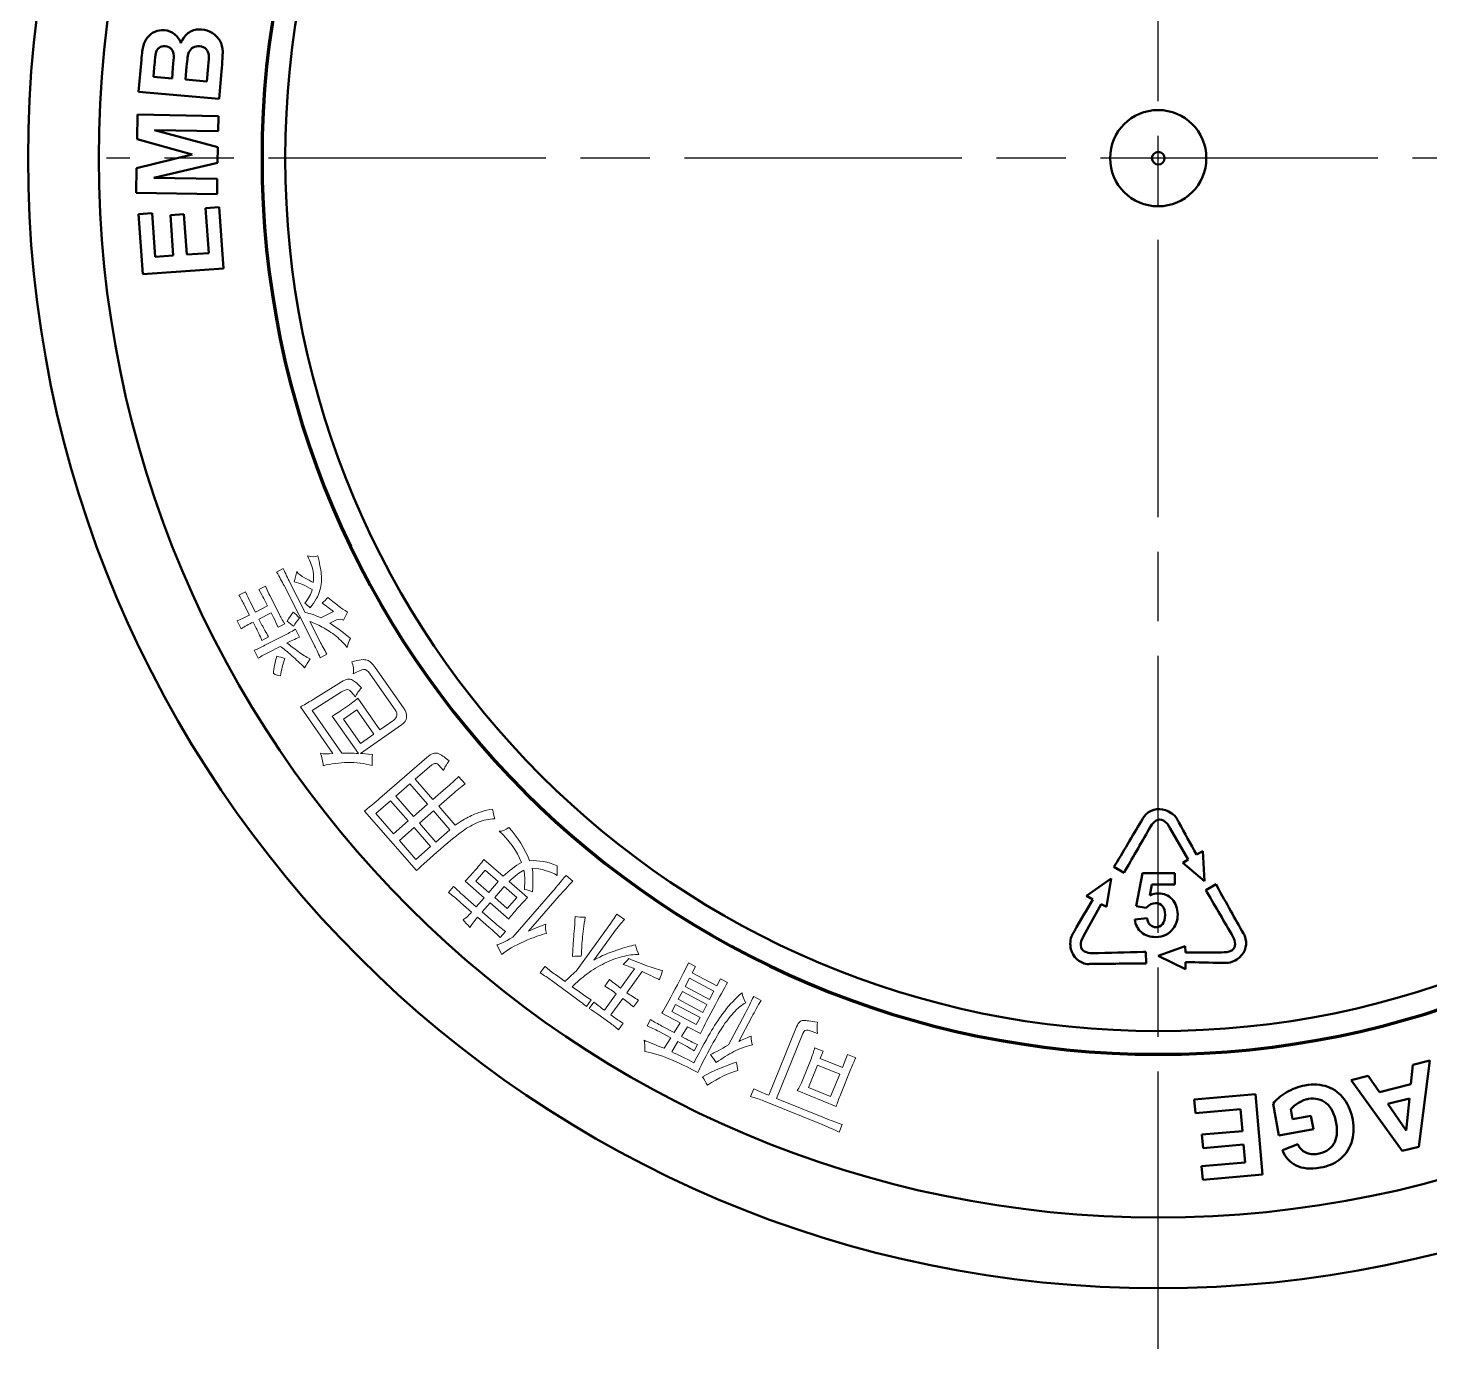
# Model space of a CAD drawing. Extents: x 0 to 822, y 0 to 581.
# Drawn here: x 588.1 to 709.4, y 276.5 to 390.8 of the extents above; entities that cross this region are included whole.
import ezdxf

# ---------------------------------------------------------------- set-up
doc = ezdxf.new("R2010")
doc.units = 0
doc.header["$LTSCALE"] = 2
doc.linetypes.add('AM_ISO08W050', pattern=[18, 12, -1.5, 3, -1.5])
doc.layers.add('AM_0', color=7, linetype='CONTINUOUS', lineweight=50)
doc.layers.add('AM_7', color=4, linetype='AM_ISO08W050', lineweight=25)

msp = doc.modelspace()

# ---------------------------------------------------------------- linework, layer by layer
at = {"layer": 'AM_0'}
for radius in [97.8, 91.675]:
    msp.add_circle((685.884, 379.557), radius, dxfattribs=at)
for major_axis, ratio, start_param, end_param in [((75.544, 0), 0.9999764, 4.712389, 10.9955743), ((-4.164, 0), 0.9999679, 3.1415927, 9.424778), ((-0.547, 0), 0.9999679, 3.1415927, 9.424778)]:
    msp.add_ellipse((685.884, 379.557), major_axis=major_axis, ratio=ratio, start_param=start_param, end_param=end_param, dxfattribs=at)
at = {"layer": 'AM_0', "color": 7, "lineweight": 70}
msp.add_open_spline([(685.884, 457.109), (728.709, 457.109), (763.438, 422.381), (763.438, 379.557), (763.438, 379.557), (763.438, 336.734), (728.709, 302.005), (685.884, 302.005), (685.884, 302.005), (643.06, 302.005), (608.331, 336.734), (608.331, 379.557), (608.331, 379.557), (608.331, 422.381), (643.06, 457.109), (685.884, 457.109)], degree=3, knots=[0, 0, 0, 0, 0.25, 0.25, 0.25, 0.25, 0.5, 0.5, 0.5, 0.5, 0.75, 0.75, 0.75, 0.75, 1, 1, 1, 1], dxfattribs=at)
at = {"layer": 'AM_0', "color": 7}
for points in [[(599.05, 390.492), (599.304, 390.614), (599.583, 390.661), (599.883, 390.635)], [(602.027, 390.447), (602.346, 390.65), (602.706, 390.733), (603.109, 390.698)], [(603.109, 390.698), (603.426, 390.67), (603.728, 390.57), (604.015, 390.396)], [(598.069, 389.307), (598.138, 389.574), (598.255, 389.807), (598.42, 390.009)], [(598.42, 390.009), (598.585, 390.21), (598.794, 390.371), (599.05, 390.492)], [(599.883, 390.635), (600.209, 390.606), (600.502, 390.492), (600.759, 390.293)], [(600.759, 390.293), (601.017, 390.093), (601.2, 389.836), (601.31, 389.524)], [(601.31, 389.524), (601.471, 389.937), (601.71, 390.246), (602.027, 390.447)], [(604.015, 390.396), (604.301, 390.222), (604.523, 390), (604.68, 389.73)], [(604.68, 389.73), (604.836, 389.459), (604.919, 389.135), (604.928, 388.756)], [(597.891, 388.078), (597.94, 388.63), (597.998, 389.04), (598.069, 389.307)], [(599.132, 388.607), (599.103, 388.469), (599.06, 388.069), (599.002, 387.407)], [(599.422, 389.117), (599.276, 389.008), (599.18, 388.839), (599.132, 388.607)], [(599.963, 389.248), (599.747, 389.267), (599.567, 389.223), (599.422, 389.117)], [(600.49, 388.994), (600.364, 389.144), (600.189, 389.228), (599.963, 389.248)], [(600.689, 388.404), (600.682, 388.647), (600.616, 388.844), (600.49, 388.994)], [(600.624, 387.379), (600.672, 387.928), (600.693, 388.269), (600.689, 388.404)], [(602.011, 388.731), (601.928, 388.546), (601.859, 388.131), (601.803, 387.492)], [(602.37, 389.143), (602.215, 389.054), (602.095, 388.917), (602.011, 388.731)], [(602.915, 389.249), (602.706, 389.268), (602.524, 389.231), (602.37, 389.143)], [(603.49, 389), (603.354, 389.144), (603.162, 389.228), (602.915, 389.249)], [(603.723, 388.464), (603.704, 388.677), (603.625, 388.855), (603.49, 389)], [(603.681, 387.494), (603.725, 388.003), (603.74, 388.325), (603.723, 388.464)], [(604.928, 388.756), (604.932, 388.52), (604.898, 387.952), (604.827, 387.054)], [(597.648, 385.291), (597.648, 385.291), (597.891, 388.078), (597.891, 388.078)], [(599.002, 387.407), (599.002, 387.407), (598.931, 386.598), (598.931, 386.598)], [(600.543, 386.457), (600.543, 386.457), (600.624, 387.379), (600.624, 387.379)], [(601.803, 387.492), (601.803, 387.492), (601.704, 386.356), (601.704, 386.356)], [(603.567, 386.193), (603.567, 386.193), (603.681, 387.494), (603.681, 387.494)], [(604.827, 387.054), (604.827, 387.054), (604.619, 384.681), (604.619, 384.681)], [(598.931, 386.598), (598.931, 386.598), (600.543, 386.457), (600.543, 386.457)], [(601.704, 386.356), (601.704, 386.356), (603.567, 386.193), (603.567, 386.193)], [(604.619, 384.681), (604.619, 384.681), (597.648, 385.291), (597.648, 385.291)], [(597.526, 381.209), (597.526, 381.209), (597.563, 383.329), (597.563, 383.329)], [(597.563, 383.329), (597.563, 383.329), (604.56, 383.206), (604.56, 383.206)], [(604.56, 383.206), (604.56, 383.206), (604.537, 381.895), (604.537, 381.895)], [(602.277, 379.872), (602.277, 379.872), (597.526, 381.209), (597.526, 381.209)], [(604.537, 381.895), (604.537, 381.895), (599.029, 381.991), (599.029, 381.991)], [(599.029, 381.991), (599.029, 381.991), (604.512, 380.505), (604.512, 380.505)], [(597.482, 378.686), (597.482, 378.686), (602.277, 379.872), (602.277, 379.872)], [(604.512, 380.505), (604.512, 380.505), (604.489, 379.145), (604.489, 379.145)], [(597.445, 376.571), (597.445, 376.571), (597.482, 378.686), (597.482, 378.686)], [(604.489, 379.145), (604.489, 379.145), (598.957, 377.857), (598.957, 377.857)], [(598.957, 377.857), (598.957, 377.857), (604.464, 377.76), (604.464, 377.76)], [(604.464, 377.76), (604.464, 377.76), (604.442, 376.449), (604.442, 376.449)], [(604.442, 376.449), (604.442, 376.449), (597.445, 376.571), (597.445, 376.571)], [(603.448, 375.241), (603.448, 375.241), (604.624, 375.323), (604.624, 375.323)], [(603.72, 371.342), (603.72, 371.342), (603.448, 375.241), (603.448, 375.241)], [(604.624, 375.323), (604.624, 375.323), (604.996, 370.015), (604.996, 370.015)], [(597.653, 374.702), (597.653, 374.702), (598.835, 374.785), (598.835, 374.785)], [(598.015, 369.527), (598.015, 369.527), (597.653, 374.702), (597.653, 374.702)], [(598.835, 374.785), (598.835, 374.785), (599.098, 371.019), (599.098, 371.019)], [(600.4, 374.631), (600.4, 374.631), (601.575, 374.713), (601.575, 374.713)], [(600.645, 371.127), (600.645, 371.127), (600.4, 374.631), (600.4, 374.631)], [(601.575, 374.713), (601.575, 374.713), (601.82, 371.209), (601.82, 371.209)], [(601.82, 371.209), (601.82, 371.209), (603.72, 371.342), (603.72, 371.342)], [(604.996, 370.015), (604.996, 370.015), (598.015, 369.527), (598.015, 369.527)], [(599.098, 371.019), (599.098, 371.019), (600.645, 371.127), (600.645, 371.127)], [(684.663, 322.592), (685.131, 323.164), (685.818, 323.353), (686.513, 323.13)], [(686.513, 323.13), (686.863, 323.018), (687.305, 322.731), (687.49, 322.41)], [(685.242, 321.749), (684.505, 320.466), (683.768, 319.182), (683.031, 317.899)], [(683.41, 320.483), (683.794, 321.122), (684.183, 321.762), (684.554, 322.408)], [(684.554, 322.408), (684.583, 322.458), (684.627, 322.548), (684.663, 322.592)], [(686.329, 322.244), (685.862, 322.495), (685.496, 322.113), (685.242, 321.749)], [(686.918, 321.557), (686.755, 321.839), (686.627, 322.083), (686.329, 322.244)], [(688.474, 318.873), (688.474, 318.873), (686.918, 321.557), (686.918, 321.557)], [(687.49, 322.41), (687.554, 322.298), (687.613, 322.183), (687.675, 322.07)], [(687.675, 322.07), (688.179, 321.143), (688.684, 320.216), (689.189, 319.289)], [(682.161, 318.411), (682.59, 319.084), (682.999, 319.797), (683.41, 320.483)], [(689.189, 319.289), (689.189, 319.289), (689.732, 319.592), (689.732, 319.592)], [(689.732, 319.592), (689.732, 319.592), (689.9, 316.975), (689.9, 316.975)], [(682.041, 318.223), (682.041, 318.223), (682.161, 318.411), (682.161, 318.411)], [(682.925, 317.715), (682.925, 317.715), (682.041, 318.223), (682.041, 318.223)], [(683.031, 317.899), (683.031, 317.899), (682.925, 317.715), (682.925, 317.715)], [(688.019, 318.588), (688.019, 318.588), (688.474, 318.873), (688.474, 318.873)], [(689.9, 316.975), (689.9, 316.975), (688.019, 318.588), (688.019, 318.588)], [(679.673, 315.708), (679.673, 315.708), (681.819, 317.214), (681.819, 317.214)], [(681.819, 317.214), (681.819, 317.214), (681.421, 314.767), (681.421, 314.767)], [(683.99, 314.815), (683.99, 314.815), (684.531, 317.683), (684.531, 317.683)], [(684.531, 317.683), (684.531, 317.683), (687.325, 317.683), (687.325, 317.683)], [(685.332, 316.695), (685.332, 316.695), (685.166, 315.758), (685.166, 315.758)], [(687.325, 316.695), (687.325, 316.695), (685.332, 316.695), (685.332, 316.695)], [(687.325, 317.683), (687.325, 317.683), (687.325, 316.695), (687.325, 316.695)], [(690.012, 316.205), (690.012, 316.205), (690.894, 316.718), (690.894, 316.718)], [(690.894, 316.718), (690.894, 316.718), (690.997, 316.52), (690.997, 316.52)], [(680.214, 315.402), (680.214, 315.402), (679.673, 315.708), (679.673, 315.708)], [(690.119, 316.021), (690.119, 316.021), (690.012, 316.205), (690.012, 316.205)], [(692.354, 312.186), (691.609, 313.464), (690.864, 314.742), (690.119, 316.021)], [(690.997, 316.52), (691.366, 315.812), (691.781, 315.102), (692.17, 314.404)], [(678.628, 312.662), (679.157, 313.575), (679.685, 314.489), (680.214, 315.402)], [(680.942, 315.009), (680.942, 315.009), (679.46, 312.283), (679.46, 312.283)], [(681.421, 314.767), (681.421, 314.767), (680.942, 315.009), (680.942, 315.009)], [(684.847, 314.69), (684.847, 314.69), (683.99, 314.815), (683.99, 314.815)], [(692.17, 314.404), (692.532, 313.753), (692.893, 313.096), (693.268, 312.453)], [(683.862, 313.665), (683.862, 313.665), (684.915, 313.773), (684.915, 313.773)], [(684.437, 312.563), (684.117, 312.836), (683.924, 313.203), (683.862, 313.665)], [(684.915, 313.773), (684.944, 313.535), (685.034, 313.347), (685.182, 313.208)], [(678.327, 311.118), (678.241, 311.473), (678.255, 312.001), (678.434, 312.327)], [(678.434, 312.327), (678.496, 312.44), (678.563, 312.55), (678.628, 312.662)], [(679.46, 312.283), (679.304, 311.996), (679.161, 311.76), (679.18, 311.422)], [(692.241, 310.996), (692.692, 311.276), (692.543, 311.784), (692.354, 312.186)], [(693.373, 312.266), (693.636, 311.575), (693.457, 310.886), (692.917, 310.395)], [(693.268, 312.453), (693.297, 312.403), (693.354, 312.319), (693.373, 312.266)], [(679.75, 309.818), (679.017, 309.92), (678.499, 310.408), (678.327, 311.118)], [(679.18, 311.422), (679.208, 310.892), (679.725, 310.779), (680.169, 310.752)], [(680.169, 310.752), (681.648, 310.79), (683.127, 310.829), (684.606, 310.868)], [(684.606, 310.868), (684.606, 310.868), (684.819, 310.873), (684.819, 310.873)], [(684.819, 310.873), (684.819, 310.873), (684.845, 309.853), (684.845, 309.853)], [(685.893, 310.527), (685.893, 310.527), (688.23, 311.354), (688.23, 311.354)], [(688.23, 311.354), (688.23, 311.354), (688.249, 310.817), (688.249, 310.817)], [(688.249, 310.817), (688.249, 310.817), (691.351, 310.828), (691.351, 310.828)], [(691.351, 310.828), (691.678, 310.829), (691.953, 310.818), (692.241, 310.996)], [(679.963, 309.821), (679.905, 309.82), (679.807, 309.811), (679.75, 309.818)], [(682.203, 309.847), (681.457, 309.841), (680.708, 309.841), (679.963, 309.821)], [(684.622, 309.858), (683.824, 309.874), (683.002, 309.852), (682.203, 309.847)], [(684.845, 309.853), (684.845, 309.853), (684.622, 309.858), (684.622, 309.858)], [(688.245, 309.369), (688.245, 309.369), (685.893, 310.527), (685.893, 310.527)], [(688.253, 309.99), (688.253, 309.99), (688.245, 309.369), (688.245, 309.369)], [(691.419, 309.916), (690.364, 309.942), (689.309, 309.965), (688.253, 309.99)], [(691.806, 309.907), (691.677, 309.907), (691.548, 309.913), (691.419, 309.916)], [(692.917, 310.395), (692.646, 310.148), (692.176, 309.907), (691.806, 309.907)], [(707.756, 299.415), (707.756, 299.415), (707.931, 301.097), (707.931, 301.097)], [(707.931, 301.097), (707.931, 301.097), (709.386, 301.46), (709.386, 301.46)], [(709.386, 301.46), (709.386, 301.46), (708.434, 294.011), (708.434, 294.011)], [(702.572, 299.761), (702.572, 299.761), (704.064, 300.133), (704.064, 300.133)], [(706.984, 293.649), (706.984, 293.649), (702.572, 299.761), (702.572, 299.761)], [(704.064, 300.133), (704.064, 300.133), (705.042, 298.738), (705.042, 298.738)], [(689.004, 298.099), (689.004, 298.099), (694.306, 298.563), (694.306, 298.563)], [(694.306, 298.563), (694.306, 298.563), (694.915, 291.592), (694.915, 291.592)], [(695.825, 297.728), (696.067, 298.062), (696.445, 298.385), (696.961, 298.698)], [(696.961, 298.698), (697.477, 299.009), (698.018, 299.215), (698.584, 299.315)], [(698.584, 299.315), (699.305, 299.442), (699.961, 299.402), (700.55, 299.195)], [(700.55, 299.195), (701.139, 298.986), (701.618, 298.625), (701.987, 298.11)], [(705.042, 298.738), (705.042, 298.738), (707.756, 299.415), (707.756, 299.415)], [(689.107, 296.924), (689.107, 296.924), (689.004, 298.099), (689.004, 298.099)], [(693.001, 297.265), (693.001, 297.265), (689.107, 296.924), (689.107, 296.924)], [(693.167, 295.367), (693.167, 295.367), (693.001, 297.265), (693.001, 297.265)], [(696.309, 294.983), (696.309, 294.983), (695.825, 297.728), (695.825, 297.728)], [(698.037, 297.815), (697.765, 297.65), (697.537, 297.466), (697.356, 297.267)], [(697.356, 297.267), (697.356, 297.267), (697.51, 296.392), (697.51, 296.392)], [(698.884, 298.142), (698.592, 298.09), (698.31, 297.981), (698.037, 297.815)], [(700.42, 297.781), (699.985, 298.126), (699.473, 298.246), (698.884, 298.142)], [(701.29, 296.037), (701.146, 296.853), (700.857, 297.436), (700.42, 297.781)], [(701.987, 298.11), (702.356, 297.594), (702.598, 297.007), (702.715, 296.346)], [(707.619, 298.167), (707.619, 298.167), (705.766, 297.705), (705.766, 297.705)], [(705.766, 297.705), (705.766, 297.705), (707.33, 295.418), (707.33, 295.418)], [(707.33, 295.418), (707.33, 295.418), (707.619, 298.167), (707.619, 298.167)], [(697.51, 296.392), (697.51, 296.392), (699.103, 296.673), (699.103, 296.673)], [(699.103, 296.673), (699.103, 296.673), (699.308, 295.512), (699.308, 295.512)], [(701.055, 294.225), (701.347, 294.675), (701.424, 295.277), (701.29, 296.037)], [(702.715, 296.346), (702.841, 295.628), (702.803, 294.963), (702.602, 294.352)], [(689.668, 295.061), (689.668, 295.061), (693.167, 295.367), (693.167, 295.367)], [(689.77, 293.888), (689.77, 293.888), (689.668, 295.061), (689.668, 295.061)], [(699.308, 295.512), (699.308, 295.512), (696.309, 294.983), (696.309, 294.983)], [(693.27, 294.194), (693.27, 294.194), (689.77, 293.888), (689.77, 293.888)], [(693.405, 292.649), (693.405, 292.649), (693.27, 294.194), (693.27, 294.194)], [(696.626, 293.712), (696.626, 293.712), (697.962, 294.214), (697.962, 294.214)], [(697.817, 292.387), (697.273, 292.661), (696.876, 293.102), (696.626, 293.712)], [(697.962, 294.214), (698.119, 293.893), (698.35, 293.657), (698.652, 293.508)], [(699.707, 293.391), (700.315, 293.499), (700.764, 293.776), (701.055, 294.225)], [(702.602, 294.352), (702.398, 293.742), (702.034, 293.236), (701.505, 292.837)], [(708.434, 294.011), (708.434, 294.011), (706.984, 293.649), (706.984, 293.649)], [(689.644, 292.32), (689.644, 292.32), (693.405, 292.649), (693.405, 292.649)], [(699.916, 292.202), (699.061, 292.052), (698.36, 292.113), (697.817, 292.387)], [(698.652, 293.508), (698.955, 293.36), (699.305, 293.321), (699.707, 293.391)], [(701.505, 292.837), (701.105, 292.529), (700.574, 292.319), (699.916, 292.202)], [(689.747, 291.14), (689.747, 291.14), (689.644, 292.32), (689.644, 292.32)], [(694.915, 291.592), (694.915, 291.592), (689.747, 291.14), (689.747, 291.14)]]:
    msp.add_open_spline(points, degree=3, dxfattribs=at)
at = {"layer": 'AM_0', "color": 7, "lineweight": 5}
for points in [[(612.752, 343.81), (612.704, 344.159), (612.541, 344.604), (612.264, 345.149)], [(612.264, 345.149), (612.663, 345.037), (612.964, 345.034), (613.169, 345.138)], [(613.169, 345.138), (613.31, 344.524), (613.408, 343.994), (613.463, 343.552)], [(609.593, 343.744), (609.593, 343.744), (610.172, 344.039), (610.172, 344.039)], [(610.235, 342.571), (610.062, 342.911), (609.847, 343.303), (609.593, 343.744)], [(610.172, 344.039), (610.357, 343.619), (610.548, 343.216), (610.744, 342.831)], [(611.102, 342.885), (611.18, 343.181), (611.257, 343.478), (611.335, 343.774)], [(611.335, 343.774), (611.496, 343.57), (611.723, 343.394), (612.014, 343.242)], [(612.761, 342.829), (612.803, 343.137), (612.801, 343.464), (612.752, 343.81)], [(613.463, 343.552), (613.518, 343.108), (613.476, 342.645), (613.337, 342.159)], [(608.051, 342.23), (608.051, 342.23), (608.629, 342.525), (608.629, 342.525)], [(608.483, 341.465), (608.402, 341.623), (608.258, 341.879), (608.051, 342.23)], [(608.629, 342.525), (608.791, 342.15), (608.914, 341.883), (608.994, 341.725)], [(612.818, 337.502), (612.818, 337.502), (610.235, 342.571), (610.235, 342.571)], [(610.744, 342.831), (610.744, 342.831), (612.062, 340.245), (612.062, 340.245)], [(611.865, 342.652), (611.642, 342.752), (611.388, 342.83), (611.102, 342.885)], [(612.679, 342.231), (612.359, 342.41), (612.087, 342.55), (611.865, 342.652)], [(612.014, 343.242), (612.305, 343.09), (612.555, 342.952), (612.761, 342.829)], [(612.039, 341.047), (612.366, 341.472), (612.58, 341.866), (612.679, 342.231)], [(613.337, 342.159), (613.199, 341.673), (612.921, 341.168), (612.504, 340.641)], [(606.329, 341.738), (606.329, 341.738), (606.908, 342.034), (606.908, 342.034)], [(606.797, 340.906), (606.682, 341.132), (606.526, 341.409), (606.329, 341.738)], [(607.248, 340.02), (607.248, 340.02), (606.797, 340.906), (606.797, 340.906)], [(606.908, 342.034), (607.058, 341.681), (607.191, 341.392), (607.306, 341.165)], [(607.306, 341.165), (607.306, 341.165), (607.758, 340.28), (607.758, 340.28)], [(608.813, 340.817), (608.813, 340.817), (608.483, 341.465), (608.483, 341.465)], [(608.994, 341.725), (608.994, 341.725), (609.809, 340.126), (609.809, 340.126)], [(612.504, 340.641), (612.343, 340.787), (612.188, 340.924), (612.039, 341.047)], [(613.524, 341.075), (613.717, 341.202), (613.881, 341.357), (614.016, 341.541)], [(614.504, 340.332), (614.218, 340.557), (613.891, 340.804), (613.524, 341.075)], [(614.016, 341.541), (614.439, 341.214), (614.761, 340.962), (614.978, 340.788)], [(606.175, 339.517), (606.347, 339.575), (606.704, 339.743), (607.248, 340.02)], [(607.758, 340.28), (607.758, 340.28), (608.813, 340.817), (608.813, 340.817)], [(609.125, 340.205), (609.125, 340.205), (608.07, 339.667), (608.07, 339.667)], [(609.333, 339.797), (609.333, 339.797), (609.125, 340.205), (609.125, 340.205)], [(609.716, 338.964), (609.599, 339.247), (609.471, 339.525), (609.333, 339.797)], [(609.809, 340.126), (609.937, 339.876), (610.097, 339.586), (610.293, 339.258)], [(610.513, 339.498), (610.671, 339.751), (610.84, 340.009), (611.021, 340.271)], [(611.021, 340.271), (611.214, 340.113), (611.399, 339.95), (611.571, 339.78)], [(611.571, 339.78), (611.367, 339.506), (611.204, 339.265), (611.08, 339.059)], [(612.062, 340.245), (612.507, 340.158), (612.958, 340.002), (613.415, 339.778)], [(613.415, 339.778), (613.415, 339.778), (614.504, 340.332), (614.504, 340.332)], [(614.978, 340.788), (615.197, 340.614), (615.447, 340.441), (615.734, 340.273)], [(615.734, 340.273), (615.599, 340.033), (615.487, 339.803), (615.397, 339.588)], [(606.522, 338.836), (606.522, 338.836), (606.175, 339.517), (606.175, 339.517)], [(607.56, 339.407), (607.174, 339.211), (606.828, 339.022), (606.522, 338.836)], [(607.82, 338.898), (607.82, 338.898), (607.56, 339.407), (607.56, 339.407)], [(608.323, 337.825), (608.137, 338.246), (607.97, 338.603), (607.82, 338.898)], [(608.07, 339.667), (608.07, 339.667), (608.33, 339.158), (608.33, 339.158)], [(608.33, 339.158), (608.48, 338.863), (608.67, 338.517), (608.902, 338.12)], [(610.293, 339.258), (610.293, 339.258), (609.716, 338.964), (609.716, 338.964)], [(610.249, 338.25), (610.544, 338.4), (610.868, 338.579), (611.219, 338.787)], [(611.08, 339.059), (610.908, 339.171), (610.72, 339.318), (610.513, 339.498)], [(611.219, 338.787), (611.219, 338.787), (611.566, 338.106), (611.566, 338.106)], [(613.54, 338.984), (613.129, 339.202), (612.769, 339.362), (612.46, 339.463)], [(612.46, 339.463), (612.46, 339.463), (613.327, 337.761), (613.327, 337.761)], [(614.742, 338.182), (614.353, 338.498), (613.951, 338.765), (613.54, 338.984)], [(614.783, 339.617), (614.783, 339.617), (614.204, 339.322), (614.204, 339.322)], [(614.204, 339.322), (614.845, 338.906), (615.44, 338.467), (615.991, 338.003)], [(615.397, 339.588), (615.215, 339.665), (615.009, 339.675), (614.783, 339.617)], [(607.647, 336.966), (607.908, 337.07), (608.22, 337.216), (608.583, 337.401)], [(608.902, 338.12), (608.902, 338.12), (608.323, 337.825), (608.323, 337.825)], [(608.583, 337.401), (608.583, 337.401), (610.249, 338.25), (610.249, 338.25)], [(609.915, 337.308), (609.915, 337.308), (608.895, 336.789), (608.895, 336.789)], [(610.903, 336.504), (610.519, 336.837), (610.191, 337.105), (609.915, 337.308)], [(611.566, 338.106), (611.168, 337.932), (610.811, 337.765), (610.493, 337.603)], [(610.493, 337.603), (610.78, 337.378), (611.107, 337.13), (611.474, 336.859)], [(613.372, 336.327), (613.188, 336.747), (613.003, 337.139), (612.818, 337.502)], [(613.327, 337.761), (613.512, 337.399), (613.72, 337.018), (613.951, 336.622)], [(615.706, 337.216), (615.453, 337.544), (615.132, 337.865), (614.742, 338.182)], [(615.991, 338.003), (615.867, 337.797), (615.772, 337.535), (615.706, 337.216)], [(607.994, 336.285), (607.994, 336.285), (607.647, 336.966), (607.647, 336.966)], [(608.895, 336.789), (608.577, 336.626), (608.276, 336.459), (607.994, 336.285)], [(609.319, 334.947), (609.36, 335.426), (609.459, 335.933), (609.615, 336.47)], [(609.615, 336.47), (609.855, 336.391), (610.088, 336.325), (610.317, 336.269)], [(610.317, 336.269), (610.137, 335.778), (610.01, 335.27), (609.935, 334.747)], [(612.013, 335.463), (611.657, 335.824), (611.288, 336.172), (610.903, 336.504)], [(611.474, 336.859), (611.84, 336.588), (612.178, 336.375), (612.486, 336.218)], [(612.486, 336.218), (612.317, 335.932), (612.159, 335.68), (612.013, 335.463)], [(613.951, 336.622), (613.951, 336.622), (613.372, 336.327), (613.372, 336.327)], [(616.093, 335.982), (616.746, 336.158), (617.189, 336.204), (617.421, 336.118)], [(617.421, 336.118), (617.652, 336.031), (617.884, 335.822), (618.118, 335.488)], [(609.935, 334.747), (609.741, 334.791), (609.535, 334.857), (609.319, 334.947)], [(616.212, 334.946), (616.289, 335.28), (616.25, 335.624), (616.093, 335.982)], [(617.126, 335.307), (616.957, 335.28), (616.653, 335.16), (616.212, 334.946)], [(617.686, 334.906), (617.482, 335.198), (617.295, 335.332), (617.126, 335.307)], [(619.855, 331.809), (619.855, 331.809), (617.686, 334.906), (617.686, 334.906)], [(618.118, 335.488), (618.118, 335.488), (620.571, 331.985), (620.571, 331.985)], [(612.747, 332.706), (612.747, 332.706), (615.212, 334.245), (615.212, 334.245)], [(615.212, 334.245), (615.601, 334.487), (615.916, 334.537), (616.156, 334.393)], [(616.156, 334.393), (616.396, 334.251), (616.654, 334.028), (616.929, 333.723)], [(616.929, 333.723), (616.702, 333.471), (616.527, 333.209), (616.407, 332.938)], [(611.648, 332.076), (611.928, 332.21), (612.294, 332.421), (612.747, 332.706)], [(615.22, 333.366), (615.22, 333.366), (612.662, 331.762), (612.662, 331.762)], [(615.83, 333.56), (615.731, 333.614), (615.527, 333.549), (615.22, 333.366)], [(615.559, 332.018), (616.039, 332.354), (616.397, 332.62), (616.632, 332.815)], [(616.407, 332.938), (616.123, 333.298), (615.932, 333.506), (615.83, 333.56)], [(616.632, 332.815), (616.632, 332.815), (618.538, 330.094), (618.538, 330.094)], [(614.473, 328.041), (614.473, 328.041), (611.648, 332.076), (611.648, 332.076)], [(612.662, 331.762), (612.662, 331.762), (615.247, 328.07), (615.247, 328.07)], [(614.411, 331.26), (614.696, 331.43), (615.079, 331.682), (615.559, 332.018)], [(616.667, 328.038), (616.667, 328.038), (614.411, 331.26), (614.411, 331.26)], [(616.539, 331.819), (616.539, 331.819), (615.38, 331.007), (615.38, 331.007)], [(618.007, 329.722), (618.007, 329.722), (616.539, 331.819), (616.539, 331.819)], [(619.727, 330.926), (620.061, 331.16), (620.103, 331.454), (619.855, 331.809)], [(620.571, 331.985), (620.994, 331.38), (620.934, 330.887), (620.393, 330.507)], [(615.38, 331.007), (615.38, 331.007), (616.848, 328.911), (616.848, 328.911)], [(620.393, 330.507), (620.393, 330.507), (616.858, 328.033), (616.858, 328.033)], [(618.538, 330.094), (618.538, 330.094), (619.727, 330.926), (619.727, 330.926)], [(616.848, 328.911), (616.848, 328.911), (618.007, 329.722), (618.007, 329.722)], [(613.631, 326.984), (613.585, 327.358), (613.503, 327.72), (613.382, 328.069)], [(613.382, 328.069), (613.624, 327.99), (613.989, 327.98), (614.473, 328.041)], [(615.247, 328.07), (615.705, 328.08), (616.18, 328.07), (616.667, 328.038)], [(616.858, 328.033), (617.077, 328.03), (617.42, 328.006), (617.887, 327.961)], [(617.887, 327.961), (617.852, 327.656), (617.842, 327.339), (617.855, 327.006)], [(618.732, 324.331), (618.732, 324.331), (622.595, 327.688), (622.595, 327.688)], [(622.595, 327.688), (622.981, 328.059), (623.327, 328.165), (623.631, 328.009)], [(623.631, 328.009), (623.936, 327.851), (624.233, 327.647), (624.522, 327.391)], [(615.748, 327.255), (615.024, 327.246), (614.318, 327.155), (613.631, 326.984)], [(617.855, 327.006), (617.174, 327.182), (616.471, 327.264), (615.748, 327.255)], [(623.037, 327.063), (623.037, 327.063), (621.596, 325.81), (621.596, 325.81)], [(623.41, 327.184), (623.312, 327.2), (623.188, 327.16), (623.037, 327.063)], [(624.031, 326.56), (623.716, 326.96), (623.509, 327.168), (623.41, 327.184)], [(624.522, 327.391), (624.285, 327.083), (624.12, 326.806), (624.031, 326.56)], [(621.135, 325.409), (621.135, 325.409), (619.923, 324.356), (619.923, 324.356)], [(622.663, 323.651), (622.663, 323.651), (621.135, 325.409), (621.135, 325.409)], [(621.596, 325.81), (621.596, 325.81), (623.124, 324.051), (623.124, 324.051)], [(624.248, 325.028), (624.69, 325.412), (625.056, 325.748), (625.348, 326.034)], [(625.898, 325.401), (625.575, 325.152), (625.201, 324.844), (624.778, 324.476)], [(625.348, 326.034), (625.348, 326.034), (625.898, 325.401), (625.898, 325.401)], [(617.207, 323.057), (617.801, 323.539), (618.309, 323.963), (618.732, 324.331)], [(619.462, 323.955), (619.462, 323.955), (618.194, 322.853), (618.194, 322.853)], [(620.991, 322.197), (620.991, 322.197), (619.462, 323.955), (619.462, 323.955)], [(619.923, 324.356), (619.923, 324.356), (621.452, 322.598), (621.452, 322.598)], [(623.124, 324.051), (623.124, 324.051), (624.248, 325.028), (624.248, 325.028)], [(624.778, 324.476), (624.778, 324.476), (623.626, 323.475), (623.626, 323.475)], [(621.693, 317.898), (621.693, 317.898), (617.207, 323.057), (617.207, 323.057)], [(618.194, 322.853), (618.194, 322.853), (619.723, 321.095), (619.723, 321.095)], [(621.452, 322.598), (621.452, 322.598), (622.663, 323.651), (622.663, 323.651)], [(623.165, 323.074), (623.165, 323.074), (621.953, 322.021), (621.953, 322.021)], [(624.593, 321.431), (624.593, 321.431), (623.165, 323.074), (623.165, 323.074)], [(623.626, 323.475), (623.626, 323.475), (625.054, 321.832), (625.054, 321.832)], [(626.311, 322.596), (626.694, 322.776), (627.033, 322.911), (627.328, 322.999)], [(627.328, 322.999), (627.623, 323.087), (627.944, 323.164), (628.291, 323.229)], [(628.291, 323.229), (628.323, 322.921), (628.386, 322.636), (628.476, 322.378)], [(619.723, 321.095), (619.723, 321.095), (620.991, 322.197), (620.991, 322.197)], [(621.492, 321.62), (621.492, 321.62), (620.224, 320.518), (620.224, 320.518)], [(622.92, 319.977), (622.92, 319.977), (621.492, 321.62), (621.492, 321.62)], [(621.953, 322.021), (621.953, 322.021), (623.381, 320.378), (623.381, 320.378)], [(625.054, 321.832), (625.51, 322.161), (625.929, 322.415), (626.311, 322.596)], [(627.034, 322.085), (626.578, 321.892), (626.142, 321.648), (625.724, 321.352)], [(628.476, 322.378), (627.97, 322.376), (627.489, 322.28), (627.034, 322.085)], [(628.849, 321.307), (629.103, 321.289), (629.384, 321.399), (629.692, 321.636)], [(629.692, 321.636), (630.473, 320.789), (631.073, 319.829), (631.491, 318.758)], [(620.224, 320.518), (620.224, 320.518), (621.652, 318.875), (621.652, 318.875)], [(623.381, 320.378), (623.381, 320.378), (624.593, 321.431), (624.593, 321.431)], [(630.797, 318.601), (630.363, 319.654), (629.713, 320.555), (628.849, 321.307)], [(621.652, 318.875), (621.652, 318.875), (622.92, 319.977), (622.92, 319.977)], [(625.902, 316.986), (626.173, 317.258), (626.45, 317.557), (626.733, 317.883)], [(626.733, 317.883), (627.018, 318.21), (627.284, 318.535), (627.531, 318.86)], [(627.649, 317.948), (627.649, 317.948), (626.822, 316.996), (626.822, 316.996)], [(627.531, 318.86), (627.531, 318.86), (629.202, 317.407), (629.202, 317.407)], [(628.773, 316.971), (628.773, 316.971), (627.649, 317.948), (627.649, 317.948)], [(629.202, 317.407), (629.726, 317.93), (630.257, 318.328), (630.797, 318.601)], [(630.98, 317.937), (630.63, 317.768), (630.212, 317.441), (629.721, 316.956)], [(631.043, 316.263), (631.094, 317.06), (631.074, 317.618), (630.98, 317.937)], [(631.491, 318.758), (632.281, 318.813), (633.077, 318.661), (633.877, 318.302)], [(633.88, 317.491), (633.222, 317.859), (632.495, 318.071), (631.698, 318.122)], [(631.698, 318.122), (631.797, 317.732), (631.809, 317.048), (631.732, 316.068)], [(633.877, 318.302), (633.852, 318.156), (633.852, 317.886), (633.88, 317.491)], [(627.545, 315.558), (627.545, 315.558), (625.902, 316.986), (625.902, 316.986)], [(626.822, 316.996), (626.822, 316.996), (627.946, 316.019), (627.946, 316.019)], [(627.946, 316.019), (627.946, 316.019), (628.773, 316.971), (628.773, 316.971)], [(629.721, 316.956), (629.721, 316.956), (631.306, 315.578), (631.306, 315.578)], [(633.489, 316.11), (633.857, 316.533), (634.239, 316.993), (634.638, 317.488)], [(635.214, 316.987), (634.794, 316.543), (634.409, 316.12), (634.058, 315.717)], [(634.638, 317.488), (634.638, 317.488), (635.214, 316.987), (635.214, 316.987)], [(624.455, 316.019), (624.455, 316.019), (624.906, 316.537), (624.906, 316.537)], [(625.546, 315.121), (625.123, 315.489), (624.76, 315.788), (624.455, 316.019)], [(624.906, 316.537), (625.196, 316.251), (625.544, 315.933), (625.947, 315.582)], [(625.947, 315.582), (625.947, 315.582), (626.87, 314.781), (626.87, 314.781)], [(626.87, 314.781), (626.87, 314.781), (627.545, 315.558), (627.545, 315.558)], [(629.292, 316.52), (629.292, 316.52), (628.465, 315.568), (628.465, 315.568)], [(628.465, 315.568), (628.465, 315.568), (629.56, 314.615), (629.56, 314.615)], [(630.388, 315.567), (630.388, 315.567), (629.292, 316.52), (629.292, 316.52)], [(629.56, 314.615), (629.56, 314.615), (630.388, 315.567), (630.388, 315.567)], [(630.032, 312.133), (630.032, 312.133), (633.489, 316.11), (633.489, 316.11)], [(631.306, 315.578), (631.021, 315.287), (630.731, 314.973), (630.439, 314.638)], [(631.732, 316.068), (631.545, 316.163), (631.316, 316.228), (631.043, 316.263)], [(634.058, 315.717), (634.058, 315.717), (631.402, 312.661), (631.402, 312.661)], [(626.469, 314.319), (626.469, 314.319), (625.546, 315.121), (625.546, 315.121)], [(625.73, 313.644), (625.939, 313.767), (626.184, 313.992), (626.469, 314.319)], [(628.064, 315.107), (628.064, 315.107), (627.388, 314.33), (627.388, 314.33)], [(627.388, 314.33), (627.388, 314.33), (628.339, 313.503), (628.339, 313.503)], [(629.677, 313.704), (629.677, 313.704), (628.064, 315.107), (628.064, 315.107)], [(630.439, 314.638), (630.146, 314.301), (629.893, 313.99), (629.677, 313.704)], [(626.318, 312.982), (626.102, 313.237), (625.906, 313.459), (625.73, 313.644)], [(626.988, 313.868), (626.653, 313.484), (626.431, 313.189), (626.318, 312.982)], [(627.968, 313.017), (627.968, 313.017), (626.988, 313.868), (626.988, 313.868)], [(628.95, 312.111), (628.698, 312.364), (628.371, 312.666), (627.968, 313.017)], [(628.339, 313.503), (628.742, 313.153), (629.097, 312.86), (629.401, 312.629)], [(631.402, 312.661), (632.157, 312.985), (632.655, 313.191), (632.902, 313.281)], [(632.902, 313.281), (632.848, 313.023), (632.867, 312.754), (632.958, 312.472)], [(635.281, 311.827), (635.31, 312.215), (635.365, 312.916), (635.441, 313.93)], [(635.441, 313.93), (635.685, 313.878), (635.971, 313.859), (636.296, 313.875)], [(636.296, 313.875), (636.175, 313.145), (636.094, 312.511), (636.051, 311.976)], [(638.22, 312.949), (638.549, 313.402), (638.823, 313.801), (639.043, 314.145)], [(639.691, 313.674), (639.426, 313.395), (639.121, 313.019), (638.776, 312.544)], [(639.043, 314.145), (639.043, 314.145), (639.691, 313.674), (639.691, 313.674)], [(628.643, 311.467), (628.84, 311.499), (629.302, 311.721), (630.032, 312.133)], [(629.401, 312.629), (629.401, 312.629), (628.95, 312.111), (628.95, 312.111)], [(632.958, 312.472), (632.497, 312.368), (631.845, 312.133), (631.005, 311.767)], [(635.195, 310.474), (635.223, 310.989), (635.251, 311.44), (635.281, 311.827)], [(635.504, 309.21), (635.504, 309.21), (638.22, 312.949), (638.22, 312.949)], [(636.051, 311.976), (636.007, 311.442), (635.978, 310.944), (635.958, 310.485)], [(638.776, 312.544), (638.776, 312.544), (637.048, 310.166), (637.048, 310.166)], [(629.08, 310.631), (629.08, 310.631), (628.643, 311.467), (628.643, 311.467)], [(631.005, 311.767), (630.164, 311.401), (629.523, 311.023), (629.08, 310.631)], [(637.048, 310.166), (637.72, 310.528), (638.385, 310.814), (639.044, 311.028)], [(639.044, 311.028), (639.703, 311.242), (640.236, 311.391), (640.642, 311.473)], [(640.936, 310.645), (640.498, 310.649), (640.03, 310.588), (639.53, 310.464)], [(640.642, 311.473), (640.707, 311.174), (640.805, 310.897), (640.936, 310.645)], [(632.414, 309.049), (632.414, 309.049), (632.818, 309.605), (632.818, 309.605)], [(632.818, 309.605), (633.132, 309.344), (633.434, 309.111), (633.722, 308.901)], [(635.958, 310.485), (635.719, 310.502), (635.464, 310.498), (635.195, 310.474)], [(637.981, 309.889), (637.448, 309.632), (636.94, 309.325), (636.459, 308.965)], [(639.53, 310.464), (639.031, 310.339), (638.513, 310.148), (637.981, 309.889)], [(639.347, 307.741), (639.347, 307.741), (640.558, 309.409), (640.558, 309.409)], [(639.597, 309.777), (639.789, 309.953), (639.943, 310.123), (640.063, 310.288)], [(640.558, 309.409), (640.322, 309.518), (640.001, 309.64), (639.597, 309.777)], [(640.063, 310.288), (640.57, 310.077), (641.067, 309.881), (641.55, 309.704)], [(641.55, 309.704), (642.034, 309.525), (642.514, 309.374), (642.989, 309.248)], [(644.087, 307.659), (644.63, 308.682), (645.017, 309.436), (645.246, 309.919)], [(645.246, 309.919), (645.246, 309.919), (645.853, 309.596), (645.853, 309.596)], [(645.853, 309.596), (645.853, 309.596), (645.566, 309.057), (645.566, 309.057)], [(633.363, 308.407), (633.075, 308.617), (632.758, 308.83), (632.414, 309.049)], [(635.433, 306.903), (635.433, 306.903), (633.363, 308.407), (633.363, 308.407)], [(633.722, 308.901), (633.722, 308.901), (634.557, 308.295), (634.557, 308.295)], [(634.557, 308.295), (634.837, 308.595), (635.153, 308.899), (635.504, 309.21)], [(636.459, 308.965), (635.978, 308.608), (635.55, 308.234), (635.174, 307.847)], [(638.006, 307.912), (638.006, 307.912), (638.41, 308.468), (638.41, 308.468)], [(638.41, 308.468), (638.766, 308.179), (639.079, 307.936), (639.347, 307.741)], [(641.227, 309.16), (641.227, 309.16), (639.903, 307.337), (639.903, 307.337)], [(642.734, 308.442), (642.513, 308.571), (642.011, 308.811), (641.227, 309.16)], [(642.989, 309.248), (642.901, 308.997), (642.817, 308.729), (642.734, 308.442)], [(645.315, 308.585), (645.315, 308.585), (644.938, 307.876), (644.938, 307.876)], [(647.439, 307.456), (647.439, 307.456), (645.315, 308.585), (645.315, 308.585)], [(645.566, 309.057), (645.566, 309.057), (647.69, 307.928), (647.69, 307.928)], [(648.62, 308.212), (648.321, 307.706), (647.905, 306.948), (647.367, 305.936)], [(647.69, 307.928), (647.69, 307.928), (648.013, 308.535), (648.013, 308.535)], [(648.013, 308.535), (648.013, 308.535), (648.62, 308.212), (648.62, 308.212)], [(635.174, 307.847), (635.174, 307.847), (635.792, 307.398), (635.792, 307.398)], [(635.792, 307.398), (636.1, 307.174), (636.437, 306.943), (636.803, 306.71)], [(637.955, 305.826), (637.955, 305.826), (638.987, 307.247), (638.987, 307.247)], [(638.987, 307.247), (638.699, 307.457), (638.372, 307.678), (638.006, 307.912)], [(639.903, 307.337), (640.232, 307.098), (640.566, 306.886), (640.905, 306.704)], [(642.933, 305.569), (643.158, 305.94), (643.543, 306.636), (644.087, 307.659)], [(644.706, 307.438), (644.706, 307.438), (644.347, 306.764), (644.347, 306.764)], [(646.829, 306.309), (646.829, 306.309), (644.706, 307.438), (644.706, 307.438)], [(644.938, 307.876), (644.938, 307.876), (647.062, 306.747), (647.062, 306.747)], [(647.062, 306.747), (647.062, 306.747), (647.439, 307.456), (647.439, 307.456)], [(648.369, 305.749), (648.794, 306.302), (649.297, 306.828), (649.877, 307.325)], [(649.877, 307.325), (649.916, 307.017), (650.022, 306.73), (650.198, 306.463)], [(650.142, 305.543), (650.393, 306.014), (650.638, 306.504), (650.878, 307.011)], [(650.878, 307.011), (650.878, 307.011), (651.52, 306.67), (651.52, 306.67)], [(636.399, 306.153), (636.063, 306.429), (635.741, 306.679), (635.433, 306.903)], [(636.803, 306.71), (636.803, 306.71), (636.399, 306.153), (636.399, 306.153)], [(636.646, 305.973), (636.646, 305.973), (637.05, 306.53), (637.05, 306.53)], [(637.38, 305.489), (637.173, 305.639), (636.929, 305.8), (636.646, 305.973)], [(637.05, 306.53), (637.303, 306.314), (637.532, 306.134), (637.739, 305.983)], [(637.739, 305.983), (637.739, 305.983), (637.955, 305.826), (637.955, 305.826)], [(639.544, 306.843), (639.544, 306.843), (638.511, 305.422), (638.511, 305.422)], [(640.478, 306.116), (640.185, 306.361), (639.873, 306.604), (639.544, 306.843)], [(640.905, 306.704), (640.905, 306.704), (640.478, 306.116), (640.478, 306.116)], [(644.114, 306.325), (644.114, 306.325), (643.791, 305.718), (643.791, 305.718)], [(643.791, 305.718), (643.791, 305.718), (645.914, 304.589), (645.914, 304.589)], [(646.237, 305.196), (646.237, 305.196), (644.114, 306.325), (644.114, 306.325)], [(644.347, 306.764), (644.347, 306.764), (646.47, 305.635), (646.47, 305.635)], [(647.367, 305.936), (646.83, 304.925), (646.463, 304.212), (646.27, 303.794)], [(646.47, 305.635), (646.47, 305.635), (646.829, 306.309), (646.829, 306.309)], [(647.233, 304.061), (647.567, 304.633), (647.946, 305.195), (648.369, 305.749)], [(650.198, 306.463), (649.841, 306.278), (649.485, 305.991), (649.134, 305.602)], [(651.52, 306.67), (651.234, 306.187), (650.965, 305.71), (650.714, 305.238)], [(638.429, 304.726), (638.429, 304.726), (637.38, 305.489), (637.38, 305.489)], [(639.179, 304.134), (638.926, 304.349), (638.677, 304.547), (638.429, 304.726)], [(638.511, 305.422), (638.511, 305.422), (638.758, 305.243), (638.758, 305.243)], [(638.758, 305.243), (639.025, 305.048), (639.3, 304.863), (639.583, 304.69)], [(639.583, 304.69), (639.583, 304.69), (639.179, 304.134), (639.179, 304.134)], [(641.658, 304.473), (641.658, 304.473), (641.945, 305.013), (641.945, 305.013)], [(641.945, 305.013), (642.247, 304.824), (642.579, 304.633), (642.939, 304.442)], [(644.517, 304.726), (644.517, 304.726), (642.933, 305.569), (642.933, 305.569)], [(643.983, 303.886), (643.983, 303.886), (644.517, 304.726), (644.517, 304.726)], [(645.914, 304.589), (645.914, 304.589), (646.237, 305.196), (646.237, 305.196)], [(649.134, 305.602), (648.783, 305.211), (648.462, 304.799), (648.173, 304.362)], [(648.689, 302.811), (648.689, 302.811), (650.142, 305.543), (650.142, 305.543)], [(650.714, 305.238), (650.714, 305.238), (649.584, 303.113), (649.584, 303.113)], [(654.515, 304.228), (654.706, 304.699), (654.924, 304.934), (655.17, 304.931)], [(655.17, 304.931), (655.415, 304.928), (655.823, 304.88), (656.389, 304.789)], [(656.389, 304.789), (656.345, 304.476), (656.349, 304.146), (656.4, 303.795)], [(642.688, 303.97), (642.328, 304.161), (641.984, 304.329), (641.658, 304.473)], [(643.699, 303.432), (643.699, 303.432), (642.688, 303.97), (642.688, 303.97)], [(642.939, 304.442), (642.939, 304.442), (643.983, 303.886), (643.983, 303.886)], [(643.13, 302.524), (643.13, 302.524), (643.699, 303.432), (643.699, 303.432)], [(645.158, 304.385), (645.158, 304.385), (644.625, 303.545), (644.625, 303.545)], [(644.625, 303.545), (645.186, 303.247), (645.654, 303.013), (646.025, 302.843)], [(646.27, 303.794), (646.27, 303.794), (645.158, 304.385), (645.158, 304.385)], [(645.713, 301.28), (646.393, 302.56), (646.901, 303.488), (647.233, 304.061)], [(648.173, 304.362), (647.882, 303.924), (647.51, 303.279), (647.056, 302.426)], [(649.584, 303.113), (650.012, 303.32), (650.368, 303.476), (650.655, 303.583)], [(650.655, 303.583), (650.659, 303.263), (650.699, 303.012), (650.774, 302.828)], [(652.183, 298.456), (652.183, 298.456), (654.515, 304.228), (654.515, 304.228)], [(655.13, 303.814), (655.13, 303.814), (652.855, 298.184), (652.855, 298.184)], [(655.588, 304.082), (655.379, 304.139), (655.225, 304.05), (655.13, 303.814)], [(656.4, 303.795), (656.069, 303.929), (655.798, 304.024), (655.588, 304.082)], [(641.466, 302.241), (641.475, 302.639), (641.449, 302.969), (641.388, 303.233)], [(641.388, 303.233), (641.826, 303.029), (642.407, 302.792), (643.13, 302.524)], [(643.855, 301.489), (642.977, 301.869), (642.18, 302.12), (641.466, 302.241)], [(644.307, 303.109), (644.307, 303.109), (643.788, 302.217), (643.788, 302.217)], [(643.788, 302.217), (644.339, 301.953), (644.981, 301.64), (645.713, 301.28)], [(645.738, 302.304), (645.391, 302.518), (644.914, 302.787), (644.307, 303.109)], [(646.025, 302.843), (646.025, 302.843), (645.738, 302.304), (645.738, 302.304)], [(647.056, 302.426), (646.602, 301.571), (646.261, 300.902), (646.033, 300.418)], [(647.131, 301.997), (647.5, 302.146), (648.019, 302.418), (648.689, 302.811)], [(649.162, 302.236), (648.682, 301.986), (648.172, 301.674), (647.626, 301.3)], [(650.774, 302.828), (650.177, 302.684), (649.64, 302.486), (649.162, 302.236)], [(655.81, 301.522), (655.972, 301.922), (656.088, 302.275), (656.154, 302.576)], [(656.154, 302.576), (656.154, 302.576), (656.898, 302.276), (656.898, 302.276)], [(656.898, 302.276), (656.898, 302.276), (656.641, 301.638), (656.641, 301.638)], [(646.033, 300.418), (645.459, 300.751), (644.734, 301.109), (643.855, 301.489)], [(646.451, 300.066), (647.454, 300.6), (648.428, 301.018), (649.37, 301.325)], [(647.626, 301.3), (647.483, 301.52), (647.319, 301.753), (647.131, 301.997)], [(649.37, 301.325), (649.42, 301.097), (649.465, 300.855), (649.505, 300.604)], [(655.124, 299.822), (655.124, 299.822), (655.81, 301.522), (655.81, 301.522)], [(656.412, 301.072), (656.412, 301.072), (655.625, 299.124), (655.625, 299.124)], [(658.323, 300.299), (658.323, 300.299), (656.412, 301.072), (656.412, 301.072)], [(656.641, 301.638), (656.641, 301.638), (658.552, 300.866), (658.552, 300.866)], [(658.552, 300.866), (658.552, 300.866), (659.01, 301.999), (659.01, 301.999)], [(659.01, 301.999), (659.01, 301.999), (659.718, 301.713), (659.718, 301.713)], [(659.718, 301.713), (659.58, 301.44), (659.436, 301.113), (659.283, 300.736)], [(646.876, 299.32), (646.746, 299.563), (646.604, 299.812), (646.451, 300.066)], [(649.505, 300.604), (648.736, 300.407), (647.861, 299.979), (646.876, 299.32)], [(654.652, 298.859), (654.815, 299.123), (654.971, 299.445), (655.124, 299.822)], [(657.536, 298.352), (657.536, 298.352), (658.323, 300.299), (658.323, 300.299)], [(659.283, 300.736), (659.283, 300.736), (658.382, 298.506), (658.382, 298.506)], [(650.616, 298.349), (650.616, 298.349), (650.888, 299.021), (650.888, 299.021)], [(650.888, 299.021), (651.232, 298.854), (651.58, 298.699), (651.935, 298.556)], [(651.935, 298.556), (651.935, 298.556), (652.183, 298.456), (652.183, 298.456)], [(658.016, 297.5), (658.016, 297.5), (654.652, 298.859), (654.652, 298.859)], [(655.625, 299.124), (655.625, 299.124), (657.536, 298.352), (657.536, 298.352)], [(658.382, 298.506), (658.23, 298.128), (658.106, 297.793), (658.016, 297.5)], [(651.741, 297.975), (651.412, 298.108), (651.036, 298.234), (650.616, 298.349)], [(656.805, 295.929), (656.805, 295.929), (651.741, 297.975), (651.741, 297.975)], [(652.855, 298.184), (652.855, 298.184), (656.998, 296.51), (656.998, 296.51)], [(656.998, 296.51), (657.564, 296.281), (658.077, 296.088), (658.535, 295.931)], [(658.264, 295.259), (657.834, 295.487), (657.347, 295.71), (656.805, 295.929)], [(658.535, 295.931), (658.535, 295.931), (658.264, 295.259), (658.264, 295.259)]]:
    msp.add_open_spline(points, degree=3, dxfattribs=at)
msp.add_open_spline([(625.724, 321.352), (625.307, 321.057), (624.66, 320.529), (623.786, 319.769), (623.786, 319.769), (622.911, 319.009), (622.214, 318.386), (621.693, 317.898)], degree=3, knots=[0.125, 0.125, 0.125, 0.125, 0.166666667, 0.166666667, 0.166666667, 0.166666667, 0.208333333, 0.208333333, 0.208333333, 0.208333333], dxfattribs=at)
at = {"layer": 'AM_0', "color": 7}
for points, knots in [([(685.166, 315.758), (685.403, 315.876), (685.643, 315.935), (685.889, 315.935), (685.889, 315.935), (686.358, 315.935), (686.755, 315.765), (687.08, 315.425)], [0.666666667, 0.666666667, 0.666666667, 0.666666667, 0.714285714, 0.714285714, 0.714285714, 0.714285714, 0.761904762, 0.761904762, 0.761904762, 0.761904762]), ([(687.08, 315.425), (687.406, 315.083), (687.569, 314.64), (687.569, 314.096), (687.569, 314.096), (687.569, 313.643), (687.438, 313.238), (687.175, 312.882)], [0.761904762, 0.761904762, 0.761904762, 0.761904762, 0.80952381, 0.80952381, 0.80952381, 0.80952381, 0.857142857, 0.857142857, 0.857142857, 0.857142857]), ([(686.255, 314.839), (686.103, 315.009), (685.906, 315.094), (685.663, 315.094), (685.663, 315.094), (685.36, 315.094), (685.088, 314.959), (684.847, 314.69)], [0.285714286, 0.285714286, 0.285714286, 0.285714286, 0.333333333, 0.333333333, 0.333333333, 0.333333333, 0.380952381, 0.380952381, 0.380952381, 0.380952381]), ([(686.254, 313.267), (686.406, 313.447), (686.483, 313.718), (686.483, 314.078), (686.483, 314.078), (686.483, 314.416), (686.407, 314.67), (686.255, 314.839)], [0.19047619, 0.19047619, 0.19047619, 0.19047619, 0.238095238, 0.238095238, 0.238095238, 0.238095238, 0.285714286, 0.285714286, 0.285714286, 0.285714286]), ([(685.182, 313.208), (685.329, 313.068), (685.5, 312.999), (685.693, 312.999), (685.693, 312.999), (685.913, 312.999), (686.101, 313.089), (686.254, 313.267)], [0.095238095, 0.095238095, 0.095238095, 0.095238095, 0.142857143, 0.142857143, 0.142857143, 0.142857143, 0.19047619, 0.19047619, 0.19047619, 0.19047619]), ([(687.175, 312.882), (686.816, 312.396), (686.319, 312.153), (685.682, 312.153), (685.682, 312.153), (685.173, 312.153), (684.758, 312.289), (684.437, 312.563)], [0.857142857, 0.857142857, 0.857142857, 0.857142857, 0.904761905, 0.904761905, 0.904761905, 0.904761905, 0.952380952, 0.952380952, 0.952380952, 0.952380952])]:
    msp.add_open_spline(points, degree=3, knots=knots, dxfattribs=at)
at = {"layer": 'AM_7'}
for p, q in [((685.884, 276.504), (685.884, 482.611)), ((776.894, 379.557), (594.875, 379.557))]:
    msp.add_line(p, q, dxfattribs=at)

doc.saveas('drawing.dxf')
